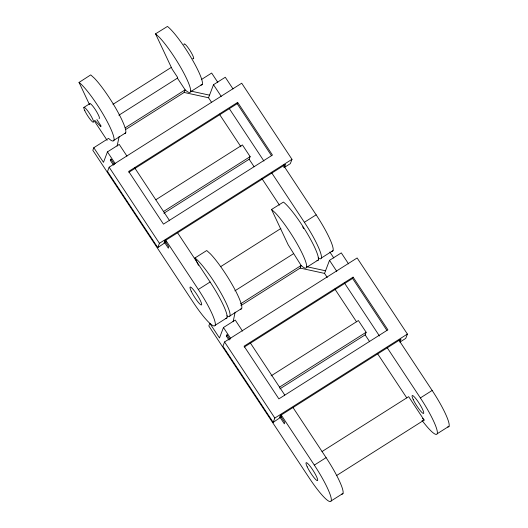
<?xml version="1.0" encoding="UTF-8"?>
<svg xmlns="http://www.w3.org/2000/svg" width="528" height="528" viewBox="0 0 528 528"><rect width="100%" height="100%" fill="white"/><g stroke="black" fill="none" stroke-linecap="round" stroke-linejoin="round"><path stroke-width="0.79" d="M117.124 146.084L119.15 136.495M233.125 321.717L235.151 312.134M124.384 133.531A35.323 5.63 57.6 0 0 118.166 112.55A35.323 5.63 57.6 0 0 94.433 78.256L90.724 74.89L79.068 82.421A35.323 5.63 57.6 0 1 106.379 120.014A35.323 5.63 57.6 0 1 110.075 139.649L108.55 138.369L93.819 147.701L92.829 150.308L193.36 302.524A35.323 5.63 57.6 0 0 215.173 325.274L226.954 317.81M126.958 156.123L119.236 144.428L107.455 151.892L103.481 162.334L93.819 147.701M113.5 165.158L110.326 160.354L110.821 159.053L114.444 164.538M284.453 167.363L290.341 163.627L291.977 159.324L241.712 83.213L109.144 167.191L107.514 171.501L157.78 247.606L166.228 241.864M118.873 115.223L177.408 78.137L177.652 77.484L172.187 69.208L155.536 33.832L167.442 26.433A35.323 5.63 57.6 0 1 192.634 60.218A35.323 5.63 57.6 0 1 200.977 85.015M125.611 129.538L184.147 92.459L185.143 89.846L177.408 78.137M211.695 102.538L208.547 97.766L213.503 84.711L225.284 77.246L233.013 88.942M157.78 247.606L159.416 243.302L291.977 159.324M128.865 172.3L237.164 103.693L237.659 102.386L272.461 155.08L163.462 224.129L128.667 171.435L237.659 102.386M163.885 213.246L249.143 159.238L250.133 156.625L242.405 144.916L155.76 199.802M242.504 331.069L235.237 320.06L223.45 327.525L219.483 337.973L209.821 323.334L208.824 325.948L309.362 478.163A35.323 5.63 57.6 0 0 331.175 500.907L342.956 493.442M283.503 167.171L284.849 166.32L285.589 164.36L164.809 240.874L164.069 242.834L166.089 241.553M229.046 340.111L226.327 335.993L226.822 334.686L229.997 339.491M399.868 342.118L405.761 338.382L407.398 334.072L357.126 257.968L224.565 341.946L222.928 346.249L273.194 422.36L281.642 416.612M240.913 305.62L300.148 268.092L301.138 265.485L288.189 244.84L271.531 209.464L283.444 202.072A35.323 5.63 57.6 0 1 308.636 235.858A35.323 5.63 57.6 0 1 316.978 260.647M327.248 277.49L324.542 273.398L329.505 260.344L341.286 252.879L348.559 263.888M273.194 422.36L274.831 418.051L407.398 334.072M399.359 339.702L400.264 341.068L401.009 339.115L280.229 415.628L279.484 417.582L280.83 416.731M244.279 347.054L352.585 278.447L353.08 277.141L387.875 329.828L278.883 398.878L244.081 346.19L353.08 277.141M279.886 388.879L365.145 334.871L366.135 332.257L358.4 320.549L271.069 375.877M110.326 160.354L111.606 159.35M226.327 335.993L227.601 334.983M83.84 107.448L89.734 103.712M112.966 104.333L171.422 67.307M125.209 127.816L185.143 89.846L186.668 91.126A35.323 5.63 57.6 0 0 184.899 75.154A35.323 5.63 57.6 0 0 159.245 37.198L155.536 33.832M201.61 79.411L211.655 73.049L217.807 82.368M113.903 140.303L125.684 132.838M190.496 91.786L202.277 84.322M163.495 211.51L250.133 156.625M198.462 265.327L194.99 257.954L206.725 250.523L210.434 253.889A35.323 5.63 57.6 0 1 234.168 288.189A35.323 5.63 57.6 0 1 240.385 309.17M220.585 266.693L280.889 228.492M215.173 325.274A35.323 5.63 57.6 0 0 198.317 289.476L210.104 282.005L177.388 232.478M318.133 257.954A35.323 5.63 57.6 0 0 304.372 222.288L316.153 214.823L283.444 165.297M234.868 290.855L293.581 253.664M240.511 303.89L301.138 265.485L302.663 266.765A35.323 5.63 57.6 0 0 300.901 250.787A35.323 5.63 57.6 0 0 275.246 212.837L271.531 209.464M229.904 315.942L241.685 308.477M306.497 267.419L318.278 259.954M321.222 258.093L333.01 250.628M279.49 387.149L366.135 332.257M322.027 451.546L408.672 396.66L424.136 420.077L336.798 475.405M331.175 500.907A35.323 5.63 57.6 0 0 314.318 465.109L326.099 457.644L292.934 407.425M422.004 420.374A35.323 5.63 57.6 0 0 437.362 432.201A35.323 5.63 57.6 0 0 420.367 397.927L432.155 390.463L398.99 340.243M437.224 433.726L449.005 426.261M190.648 91.047L209.537 95.152M184.147 92.459L208.547 97.766M306.649 266.68L325.538 270.785M300.148 268.092L324.542 273.398M422.499 418.374L424.136 420.077M94.816 120.404L100.815 126.661L101.059 126.007L96.895 119.612M194.99 257.954L195.063 258.053A35.323 5.63 57.6 0 1 221.872 294.716A35.323 5.63 57.6 0 1 226.809 315.81M283.939 164.947L284.849 166.32M237.164 103.693L271.517 155.701M352.585 278.447L386.932 330.449M329.848 252.014L333.802 258.001M213.503 84.711L221.225 96.406M229.403 108.788L263.934 161.066M271.656 172.762L304.372 222.288M329.505 260.344L336.772 271.352M344.494 283.048L379.48 336.013M387.202 347.708L420.367 397.927M219.351 114.121L240.959 146.843M249.143 159.238L254.12 166.769M261.815 178.418L279.464 205.135M334.897 289.08L356.512 321.796M365.145 334.871L369.673 341.722M377.362 353.371L406.771 397.901M134.68 167.818L169.666 220.783M250.226 342.764L284.757 395.043M94.301 120.905L107.111 140.309M107.455 151.892L115.177 163.588M165.607 239.943L198.317 289.476M223.45 327.525L230.723 338.534M281.153 414.889L314.318 465.109M164.743 240.695L168.821 246.866L168.326 248.173L164.703 242.689M280.289 415.642L284.823 422.506L284.328 423.812L280.249 417.635M109.144 167.191L159.416 243.302M224.565 341.946L274.831 418.051M78.995 82.322L89.404 104.425M316.153 214.823A35.323 5.63 57.6 0 1 331.709 251.315M302.636 226.862A10.6 1.69 57.6 0 1 303.752 228.611M184.008 44.669A8.831 1.406 57.6 0 1 190.08 50.655A8.831 1.406 57.6 0 1 192.713 58.469M89.74 104.386A8.831 1.406 57.6 0 1 95.185 109.402A8.831 1.406 57.6 0 1 99.079 118.523M210.104 282.005A35.323 5.63 57.6 0 1 225.654 318.496M432.155 390.463A35.323 5.63 57.6 0 1 447.704 426.954M326.099 457.644A35.323 5.63 57.6 0 1 341.656 494.135M191.209 291.172A10.6 1.69 57.6 0 0 201.247 304.986A10.6 1.69 57.6 0 0 195.056 291.832A10.6 1.69 57.6 0 0 191.209 291.172M84.823 110.741A8.831 1.406 57.6 0 0 93.185 122.258A8.831 1.406 57.6 0 0 88.024 111.296A8.831 1.406 57.6 0 0 84.823 110.741M413.266 399.63A10.6 1.69 57.6 0 0 423.298 413.444A10.6 1.69 57.6 0 0 417.107 400.29A10.6 1.69 57.6 0 0 413.266 399.63M307.21 466.811A10.6 1.69 57.6 0 0 317.249 480.625A10.6 1.69 57.6 0 0 311.058 467.471A10.6 1.69 57.6 0 0 307.21 466.811"/></g></svg>
